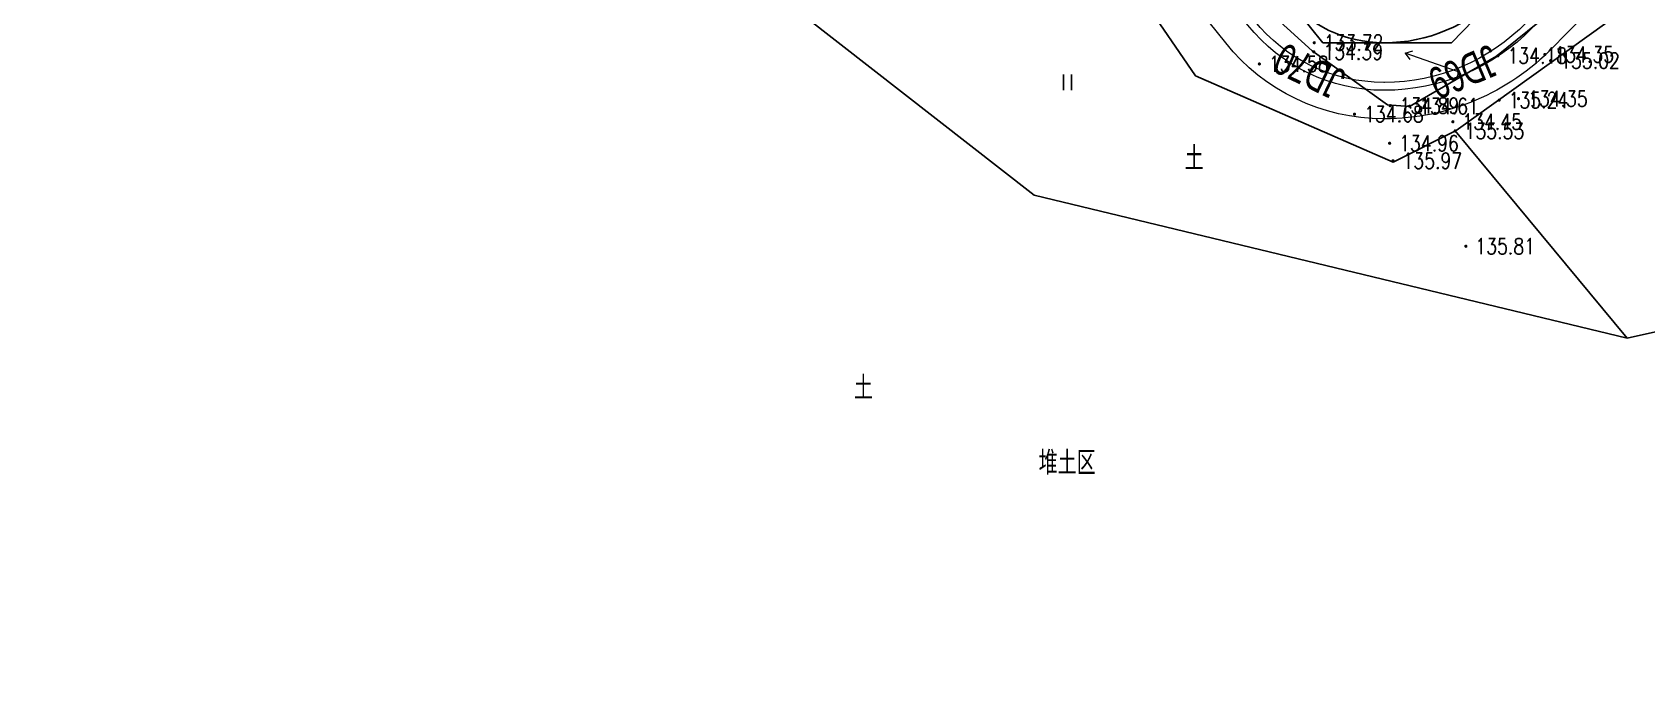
# Model space of a CAD drawing. Extents: x 529262 to 576451, y 2694391 to 2717535.
# Drawn here: x 562815.1 to 562917.1, y 2710457.1 to 2710498 of the extents above; entities that cross this region are included whole.
import ezdxf
from ezdxf.enums import TextEntityAlignment as Align

# ---------------------------------------------------------------- set-up
doc = ezdxf.new("R2010")
doc.units = 0
doc.linetypes.add('DASHED', pattern=[19.049999999999997, 12.7, -6.35])
for name, color, linetype in [('DMTZ', 8, 'Continuous'), ('GCD', 8, 'Continuous'), ('ZBTZ', 8, 'Continuous'), ('ZJ', 7, 'Continuous'), ('交点标注', 3, 'Continuous'), ('道路中线_04护管挡墙', 7, 'Continuous')]:
    doc.layers.add(name, color=color, linetype=linetype)
doc.layers.add('SXSS', color=5, linetype='Continuous', lineweight=0)
doc.styles.add('EICAD', font='fsdb_e.shx', dxfattribs={"width": 0.707, "height": 2, "bigfont": 'tjhzf.shx'})
doc.styles.add('HZ', font='rs.shx', dxfattribs={"width": 0.8, "bigfont": 'hztxt.shx'})
doc.linetypes.add('10421', pattern='A,2,[150,AAA.SHX,S=0.5,R=0,X=0,Y=0.5],1e-11', length=2.00000000001)
doc.linetypes.add('1161', pattern='A,0,[149,AAA.SHX,S=0.15,R=0,X=0,Y=0],-1.6', length=1.6)

# ---------------------------------------------------------------- blocks, each defined once
blk = doc.blocks.new('GC200')
at = {"linetype": 'Continuous', "const_width": 0.2, "flags": 128}
blk.add_lwpolyline([(-0.1, 0, 1), (0.1, 0, 1)], format="xyb", close=True, dxfattribs=at)
blk = doc.blocks.new('gc086')
at = {"color": 8}
for p, q in [((0, 0), (7, 0)), ((7, 0), (6.180847955711008, 0.573576436351046)), ((7, 0), (6.180847955711008, -0.5735764363510459))]:
    blk.add_line(p, q, dxfattribs=at)
blk = doc.blocks.new('gc121')
at = {"color": 8}
for p, q in [((-0.5, -1), (-0.5, 1)), ((0.5, -1), (0.5, 1))]:
    blk.add_line(p, q, dxfattribs=at)

msp = doc.modelspace()

# ---------------------------------------------------------------- linework, layer by layer
at = {"layer": 'DMTZ', "linetype": '10421', "flags": 128}
msp.add_lwpolyline([(562875.6569799479, 2710517.710590817), (562881.2096401585, 2710513.136962484), (562885.8431388825, 2710506.104024294), (562896.000156, 2710496.867496503), (562900.7433575162, 2710493.456907781), (562902.1508789615, 2710493.360564189), (562907.6460523225, 2710496.539927071), (562912.2171274893, 2710500.241607559), (562921.1455004993, 2710510.357186281), (562930.0326638538, 2710510.406242661), (562938.4989639116, 2710510.977422099), (562949.5544111542, 2710513.397228802), (562960.7241838808, 2710510.917154916), (562965.900569844, 2710508.986744726), (562966.3440000489, 2710506.266222232), (562965.2347387028, 2710499.058734157), (562962.1308346156, 2710488.921390429), (562959.7643030626, 2710481.926135489), (562959.3002978488, 2710474.520269713), (562961.6937498626, 2710463.040329047), (562963.5581915622, 2710459.007735341), (562967.210702914, 2710448.677929373), (562970.6649546735, 2710436.492808566), (562971.9549540539, 2710429.863424606), (562968.7550809688, 2710422.750517037), (562967.8558039883, 2710417.670041609), (562961.7334924304, 2710408.390111475), (562959.0452154493, 2710402.617356841), (562949.5074524239, 2710394.865299786), (562946.6224902859, 2710390.925632931), (562942.6737345892, 2710379.153828388), (562939.6081059823, 2710372.623244184), (562934.0775555337, 2710360.813837247), (562930.1231819652, 2710353.403101703), (562927.2984181283, 2710352.257563191)], dxfattribs=at)
at = {"layer": 'DMTZ', "linetype": '10421'}
for points in [[(562875.5631839988, 2710514.346548987), (562888.6289473693, 2710495.290743354), (562901.1039390189, 2710489.842846645), (562905.0860591556, 2710491.836516971), (562914.5993318317, 2710498.673232114), (562921.9861655416, 2710506.108200987), (562928.7880964784, 2710507.585175563), (562940.8005022918, 2710508.345655843), (562947.4589568337, 2710509.7851253), (562960.3125644285, 2710508.266639141), (562962.9493382861, 2710506.973056026), (562963.7163984707, 2710505.439924085), (562962.997191582, 2710501.625466816), (562960.00726708, 2710489.672574984), (562957.2688824977, 2710483.40365115), (562956.7657788033, 2710474.443040417), (562958.1761867136, 2710463.187400912), (562963.3491733274, 2710448.930670954), (562968.1346102675, 2710435.076508506), (562966.6111219786, 2710428.484569198), (562964.283, 2710426.124)], [(562859.8497388082, 2710502.248493188), (562878.4213185481, 2710487.748831274), (562915.8853067025, 2710478.730757921), (562929.8618966059, 2710481.834375524), (562947.7578474227, 2710478.804650787), (562952.276, 2710466.641), (562956.312, 2710458.678), (562957.437, 2710448.749), (562960.849, 2710434.711), (562962.894, 2710429.434), (562964.283, 2710426.124), (562963.631, 2710423.873), (562959.426, 2710415.623), (562955.6416309146, 2710407.193488419), (562937.3592726418, 2710382.773345858), (562927.2458438115, 2710362.079754581), (562924.8596661334, 2710351.275596694), (562923.9404885652, 2710345.47398368), (562923.6828423964, 2710342.281494865)]]:
    msp.add_lwpolyline(points, dxfattribs=at)
at = {"layer": 'ZBTZ', "linetype": '1161', "flags": 128}
msp.add_lwpolyline([(562915.8853067025, 2710478.730757921), (562905.034, 2710491.83)], dxfattribs=at)
at = {"layer": '交点标注', "linetype": 'DASHED'}
for p, q in [((562896.6728346694, 2710497.383261495), (562894.2710007182, 2710500.376501026)), ((562907.7404904547, 2710500.416742068), (562904.7947798234, 2710497.383261495)), ((562900.5105799988, 2710497.383261495), (562896.6728346694, 2710497.383261495)), ((562904.7947798234, 2710497.383261495), (562900.5663976846, 2710497.383261495))]:
    msp.add_line(p, q, dxfattribs=at)
at = {"layer": '道路中线_04护管挡墙', "color": 8, "lineweight": 0}
for points in [[(562925.5318441496, 2710509.011144348, 0.121144773783214), (562910.3485817793, 2710499.51395109), (562909.5340136472, 2710498.675112211, -0.2027299054153751), (562900.5663976845, 2710494.883261495), (562900.5105799993, 2710494.883261495, -0.2274502999179158), (562892.3211321931, 2710498.811888379), (562884.0842490415, 2710509.076946148, -0.1353204298611596), (562877.2424129244, 2710524.939665063), (562876.8837725028, 2710527.518188113, -0.04583151519621963), (562876.7772429608, 2710529.80247775), (562876.9128433858, 2710532.813990361, 0.1198428865804356), (562874.413116541, 2710545.567383765, 0.2913589289040054), (562873.4380893894, 2710546.194653743), (562863.7373682233, 2710546.239813083, -0.07864198354872373), (562847.5379505882, 2710548.880935805), (562846.8789477164, 2710549.098282166, -0.1356490869093173), (562832.4735430783, 2710558.70660403), (562815.8035428809, 2710577.986985738, 0.002774951701059936), (562815.4565000578, 2710578.383898681), (562787.1853459838, 2710610.357766246, -0.1541936818031914)], [(562925.6881052899, 2710508.536189134, 0.1211447737830839), (562910.7072864177, 2710499.165625119), (562909.8927182858, 2710498.32678624, -0.2027299054125722), (562900.5663976845, 2710494.383261495), (562900.5105799993, 2710494.383261495, -0.2274502999167316), (562891.931158488, 2710498.49896585), (562883.6942753365, 2710508.764023619, -0.1353204298605835), (562876.7471802022, 2710524.870784363), (562876.3885397805, 2710527.449307413, -0.04583151519803157), (562876.2777490568, 2710529.824968636), (562876.4133494819, 2710532.836481246, 0.1198428865793401), (562873.9590722161, 2710545.35799477, 0.2913589290118623), (562873.4357617868, 2710545.694659161), (562863.7350406204, 2710545.739818501, -0.0786419835490617), (562847.3813428174, 2710548.406094772), (562846.7223399457, 2710548.623441134, -0.1356490869086601), (562832.0953136978, 2710558.379583333), (562815.4253135003, 2710577.659965042, 0.002774951701172944), (562815.0819237595, 2710578.052699954)], [(562926.2506453947, 2710506.826350361, 0.1211447737820734), (562911.9986231164, 2710497.911651622), (562911.1840549848, 2710497.072812743, -0.2027299054146305), (562900.5663976844, 2710492.583261495), (562900.5105799993, 2710492.583261495, -0.2274502999174225), (562890.5272531498, 2710497.372444744), (562882.2903699982, 2710507.637502513, -0.1353204298622606), (562874.9643424021, 2710524.622813843), (562874.6057019804, 2710527.201336893, -0.04583151519877821), (562874.4795710027, 2710529.905935824), (562874.6151714277, 2710532.917448435, 0.1120816793600132), (562872.6369999995, 2710543.898358097), (562863.7266612505, 2710543.939838005, -0.07864198354916853), (562846.8175548429, 2710546.696667055), (562846.1585519711, 2710546.914013417, -0.1356490869097355), (562830.733687928, 2710557.202308827), (562814.0636877305, 2710576.482690536, 0.002774951700290915)]]:
    msp.add_lwpolyline(points, format="xyb", dxfattribs=at)
at = {"layer": '道路中线_04护管挡墙', "color": 1}
msp.add_lwpolyline([(562924.750538448, 2710511.385920422, 0.1211447737825244), (562908.5550585868, 2710501.255580947), (562907.7404904547, 2710500.416742068, -0.202729905414253), (562900.5663976846, 2710497.383261495), (562900.5105799993, 2710497.383261495, -0.227450299918715), (562894.2710007183, 2710500.376501026), (562886.0341175668, 2710510.641558795, -0.1353204298609698), (562879.7185765356, 2710525.284068562), (562879.359936114, 2710527.862591612, -0.04583151519614436), (562879.2747124804, 2710529.690023323), (562879.4103129054, 2710532.701535932, 0.119842886581195), (562876.6833381657, 2710546.614328737, 0.2913589288582348), (562873.4497274032, 2710548.694626654), (562863.7490062371, 2710548.739785994, -0.07864198354945165), (562848.3209894417, 2710551.255140968), (562847.6619865693, 2710551.472487329, -0.135649086908951), (562834.364689981, 2710560.34170751), (562817.6946897836, 2710579.622089219, 0.002774951701132185)], format="xyb", dxfattribs=at)

# ---------------------------------------------------------------- block references
at = {"layer": 'GCD', "linetype": 'Continuous'}
ref = msp.add_blockref('GC200', (562896.098954099, 2710496.812554979, 134.389), dxfattribs=dict(at, xscale=0.5, yscale=0.5, zscale=0.5))
ref.add_attrib('height', '134.39', dxfattribs={"linetype": 'Continuous', "height": 1, "style": 'HZ', "width": 0.8}).set_placement((562896.698954099, 2710496.812554979, 134.389), align=Align.MIDDLE_LEFT)
ref = msp.add_blockref('GC200', (562896.122954099, 2710497.387554978, 133.718), dxfattribs=dict(at, xscale=0.5, yscale=0.5, zscale=0.5))
ref.add_attrib('height', '133.72', dxfattribs={"linetype": 'Continuous', "height": 1, "style": 'HZ', "width": 0.8}).set_placement((562896.722954099, 2710497.387554978, 133.718), align=Align.MIDDLE_LEFT)
ref = msp.add_blockref('GC200', (562892.655954099, 2710496.047554979, 134.579), dxfattribs=dict(at, xscale=0.5, yscale=0.5, zscale=0.5))
ref.add_attrib('height', '134.58', dxfattribs={"linetype": 'Continuous', "height": 1, "style": 'HZ', "width": 0.8}).set_placement((562893.255954099, 2710496.047554979, 134.579), align=Align.MIDDLE_LEFT)
ref = msp.add_blockref('GC200', (562907.728954099, 2710496.569554979, 134.178), dxfattribs=dict(at, xscale=0.5, yscale=0.5, zscale=0.5))
ref.add_attrib('height', '134.18', dxfattribs={"linetype": 'Continuous', "height": 1, "style": 'HZ', "width": 0.8}).set_placement((562908.328954099, 2710496.569554979, 134.178), align=Align.MIDDLE_LEFT)
ref = msp.add_blockref('GC200', (562910.6944492161, 2710496.643984785, 134.35), dxfattribs=dict(at, xscale=0.5, yscale=0.5, zscale=0.5))
ref.add_attrib('height', '134.35', dxfattribs={"linetype": 'Continuous', "height": 1, "style": 'HZ', "width": 0.8}).set_placement((562911.2944492161, 2710496.643984785, 134.35), align=Align.MIDDLE_LEFT)
at = {"layer": 'GCD', "color": 3, "linetype": 'Continuous'}
ref = msp.add_blockref('GC200', (562911.0576552575, 2710496.255189911, 135.019), dxfattribs=dict(at, xscale=0.5, yscale=0.5, zscale=0.5))
ref.add_attrib('height', '135.02', dxfattribs={"linetype": 'Continuous', "height": 1, "style": 'HZ', "width": 0.8}).set_placement((562911.6576552575, 2710496.255189911, 135.019), align=Align.MIDDLE_LEFT)
ref = msp.add_blockref('GC200', (562907.8006552575, 2710493.75618991, 135.238), dxfattribs=dict(at, xscale=0.5, yscale=0.5, zscale=0.5))
ref.add_attrib('height', '135.24', dxfattribs={"linetype": 'Continuous', "height": 1, "style": 'HZ', "width": 0.8}).set_placement((562908.4006552575, 2710493.75618991, 135.238), align=Align.MIDDLE_LEFT)
at = {"layer": 'GCD', "linetype": 'Continuous'}
ref = msp.add_blockref('GC200', (562909.027954099, 2710493.851554979, 134.353), dxfattribs=dict(at, xscale=0.5, yscale=0.5, zscale=0.5))
ref.add_attrib('height', '134.35', dxfattribs={"linetype": 'Continuous', "height": 1, "style": 'HZ', "width": 0.8}).set_placement((562909.627954099, 2710493.851554979, 134.353), align=Align.MIDDLE_LEFT)
ref = msp.add_blockref('GC200', (562898.6711043124, 2710492.876477868, 134.68), dxfattribs=dict(at, xscale=0.5, yscale=0.5, zscale=0.5))
ref.add_attrib('height', '134.68', dxfattribs={"linetype": 'Continuous', "height": 1, "style": 'HZ', "width": 0.8}).set_placement((562899.2711043124, 2710492.876477868, 134.68), align=Align.MIDDLE_LEFT)
ref = msp.add_blockref('GC200', (562900.914954099, 2710493.411554979, 134.888), dxfattribs=dict(at, xscale=0.5, yscale=0.5, zscale=0.5))
ref.add_attrib('height', '134.89', dxfattribs={"linetype": 'Continuous', "height": 1, "style": 'HZ', "width": 0.8}).set_placement((562901.514954099, 2710493.411554979, 134.888), align=Align.MIDDLE_LEFT)
ref = msp.add_blockref('GC200', (562902.1494387728, 2710493.378364251, 134.609), dxfattribs=dict(at, xscale=0.5, yscale=0.5, zscale=0.5))
ref.add_attrib('height', '134.61', dxfattribs={"linetype": 'Continuous', "height": 1, "style": 'HZ', "width": 0.8}).set_placement((562902.7494387728, 2710493.378364251, 134.609), align=Align.MIDDLE_LEFT)
ref = msp.add_blockref('GC200', (562904.880318399, 2710492.396895556, 134.45), dxfattribs=dict(at, xscale=0.5, yscale=0.5, zscale=0.5))
ref.add_attrib('height', '134.45', dxfattribs={"linetype": 'Continuous', "height": 1, "style": 'HZ', "width": 0.8}).set_placement((562905.480318399, 2710492.396895556, 134.45), align=Align.MIDDLE_LEFT)
at = {"layer": 'GCD', "color": 3, "linetype": 'Continuous'}
ref = msp.add_blockref('GC200', (562905.0216552576, 2710491.81418991, 135.527), dxfattribs=dict(at, xscale=0.5, yscale=0.5, zscale=0.5))
ref.add_attrib('height', '135.53', dxfattribs={"linetype": 'Continuous', "height": 1, "style": 'HZ', "width": 0.8}).set_placement((562905.6216552575, 2710491.81418991, 135.527), align=Align.MIDDLE_LEFT)
at = {"layer": 'GCD', "linetype": 'Continuous'}
ref = msp.add_blockref('GC200', (562900.884954099, 2710491.036554979, 134.963), dxfattribs=dict(at, xscale=0.5, yscale=0.5, zscale=0.5))
ref.add_attrib('height', '134.96', dxfattribs={"linetype": 'Continuous', "height": 1, "style": 'HZ', "width": 0.8}).set_placement((562901.4849540989, 2710491.036554979, 134.963), align=Align.MIDDLE_LEFT)
ref = msp.add_blockref('GC200', (562901.095954099, 2710489.930554979, 135.97), dxfattribs=dict(at, xscale=0.5, yscale=0.5, zscale=0.5))
ref.add_attrib('height', '135.97', dxfattribs={"linetype": 'Continuous', "height": 1, "style": 'HZ', "width": 0.8}).set_placement((562901.695954099, 2710489.930554979, 135.97), align=Align.MIDDLE_LEFT)
at = {"layer": 'GCD', "color": 3, "linetype": 'Continuous'}
ref = msp.add_blockref('GC200', (562905.7016552576, 2710484.52918991, 135.81), dxfattribs=dict(at, xscale=0.5, yscale=0.5, zscale=0.5))
ref.add_attrib('height', '135.81', dxfattribs={"linetype": 'Continuous', "height": 1, "style": 'HZ', "width": 0.8}).set_placement((562906.3016552576, 2710484.52918991, 135.81), align=Align.MIDDLE_LEFT)
at = {"layer": 'SXSS', "color": 8, "linetype": 'Continuous', "xscale": 0.4999999999476235, "yscale": 0.4999999999476235, "zscale": 0.4999999999476235, "rotation": 160.3393348024557}
msp.add_blockref('gc086', (562905.166017769, 2710495.560934518), dxfattribs=at)
at = {"layer": 'ZBTZ', "linetype": 'Continuous', "xscale": 0.5, "yscale": 0.5}
msp.add_blockref('gc121', (562880.5282023591, 2710494.88374876), dxfattribs=at)

# ---------------------------------------------------------------- texts
at = {"layer": 'SXSS', "color": 8, "linetype": 'Continuous', "style": 'HZ', "width": 0.8}
for p in [(562888.5377071949, 2710490.160097254), (562867.6412626437, 2710475.660807135)]:
    msp.add_text('土', height=1.5, dxfattribs=at).set_placement(p, align=Align.MIDDLE)
at = {"layer": 'ZJ', "color": 8, "linetype": 'Continuous', "style": 'HZ', "width": 0.8}
msp.add_text('堆土区', height=1.5, dxfattribs=at).set_placement((562880.5137849163, 2710470.922499862), align=Align.MIDDLE)
at = {"layer": '交点标注', "style": 'EICAD', "width": 0.707}
for s, rotation, p in [('JD70', 154.3721197136138, (562895.8077856057, 2710495.580017164)), ('JD69', 202.9204988516443, (562905.5736868234, 2710495.541169237))]:
    msp.add_text(s, height=2, rotation=rotation, dxfattribs=at).set_placement(p, align=Align.MIDDLE_CENTER)

doc.saveas('drawing.dxf')
